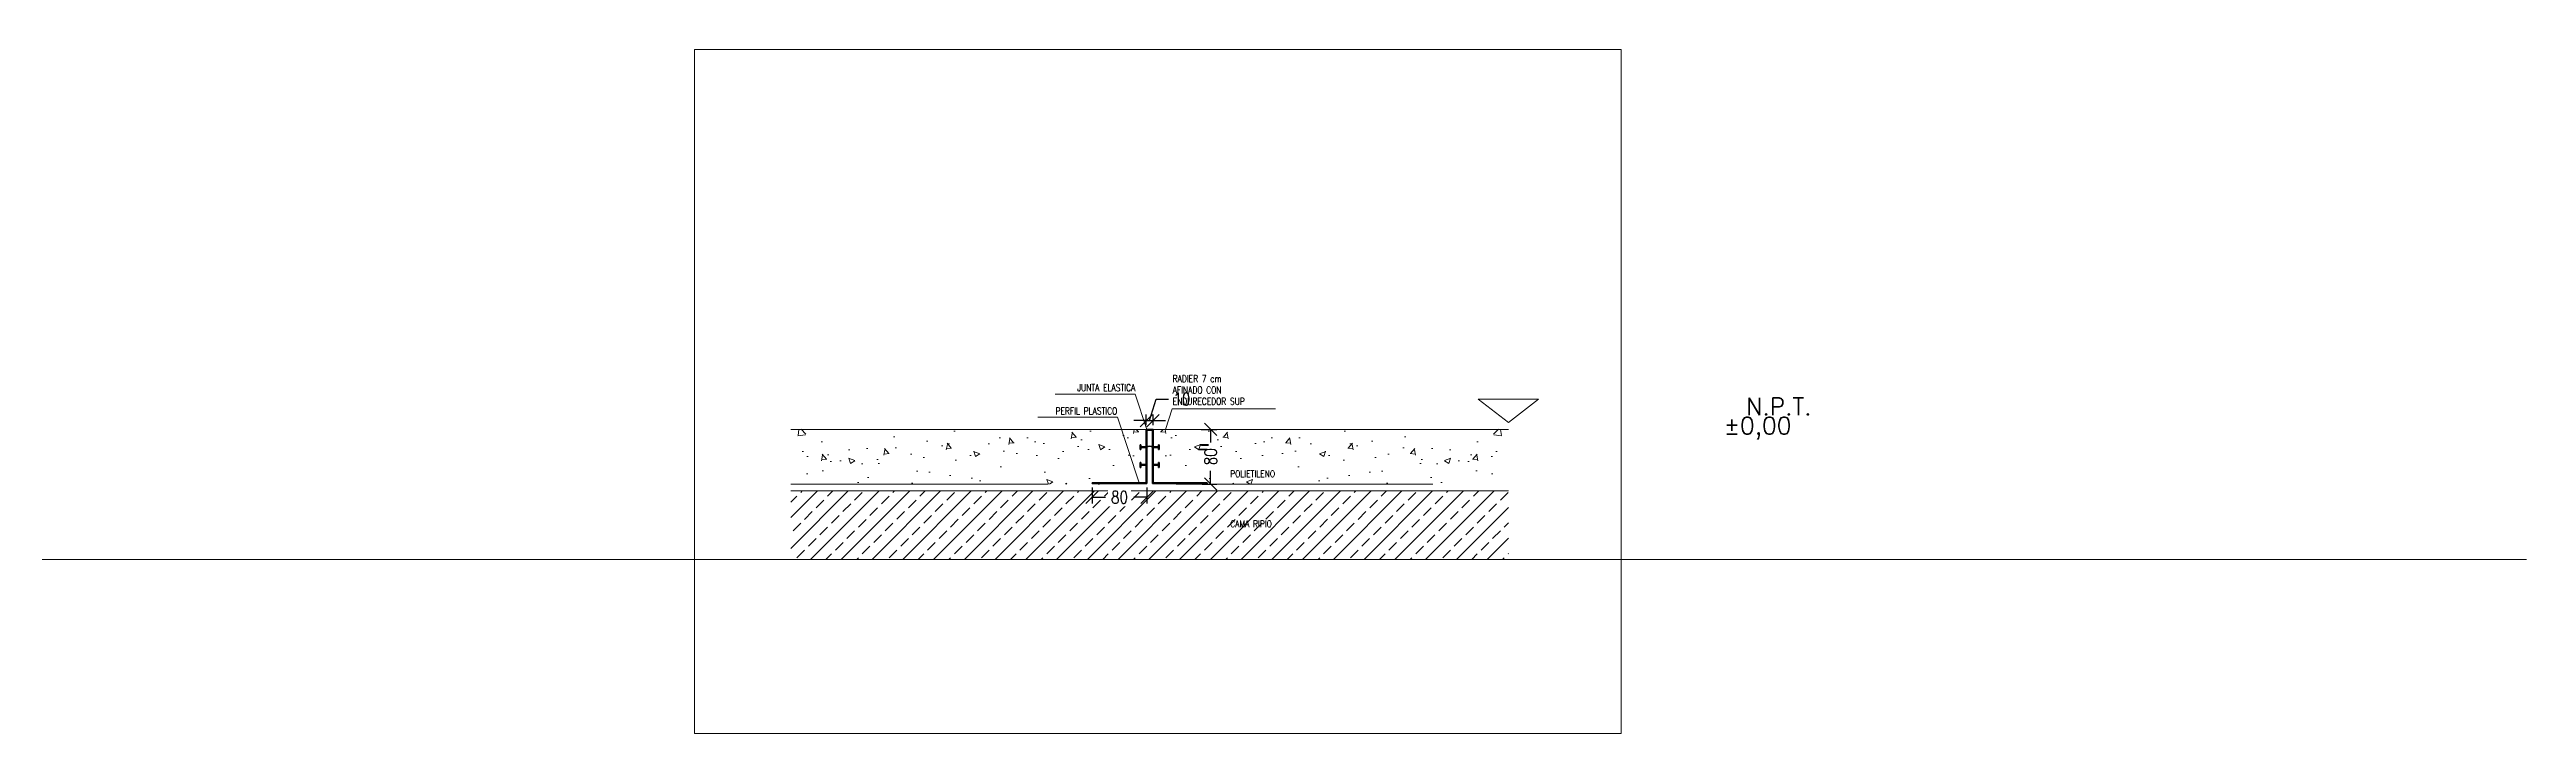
# Model space of a CAD drawing. Header units: metres. Extents: x -2 to 612, y -64 to 156.
# Drawn here: x 515.467 to 519.083, y 7.242 to 8.241 of the extents above; entities that cross this region are included whole.
import ezdxf
from ezdxf.enums import TextEntityAlignment as Align

# ---------------------------------------------------------------- set-up
doc = ezdxf.new("R2010")
doc.units = ezdxf.units.M
doc.header["$LTSCALE"] = 5
doc.header["$MEASUREMENT"] = 0
doc.linetypes.add('HIDDEN', pattern=[0.375, 0.25, -0.125])
doc.layers.get('0').update_dxf_attribs({"color": 30})
doc.layers.get('DEFPOINTS').update_dxf_attribs({"color": 210})
doc.layers.add('_AUX', color=210, linetype='Continuous', lineweight=18, plot=False)
for name, color, linetype, lineweight in [('A-ANNO-DIMS', 3, 'Continuous', 18), ('A-ANNO-SYMB', 3, 'Continuous', 18), ('A-ANNO-TEXT', 3, 'Continuous', 18), ('A-DETL-PATT', 8, 'Continuous', 18), ('A-ELEV-MBE1', 7, 'Continuous', 35)]:
    doc.layers.add(name, color=color, linetype=linetype, lineweight=lineweight)
doc.styles.add('E-ROMANS', font='romans.shx', dxfattribs={"width": 0.8})
doc.dimstyles.new('E-0010_TICK_18', dxfattribs={"dimscale": 0.001, "dimtxt": 18, "dimasz": 18, "dimexe": 9, "dimexo": 6, "dimgap": 9, "dimtad": 0, "dimdec": 0, "dimlfac": 1000, "dimzin": 0, "dimdsep": 46, "dimtxsty": 'E-ROMANS', "dimblk": 'OBLIQUE', "dimcen": 9, "dimclrd": 256, "dimclre": 256, "dimclrt": 256, "dimadec": 0, "dimazin": 0, "dimtfac": 1, "dimtdec": 0, "dimtmove": 1, "dimatfit": 3, "dimldrblk": 'OPEN90', "dimfxl": 1, "dimtfill": 1, "dimtolj": 1, "dimtzin": 0, "dimarcsym": 0})

# ---------------------------------------------------------------- blocks, each defined once
blk = doc.blocks.new('_Oblique')
at = {"color": 0, "linetype": 'ByBlock', "lineweight": -2}
blk.add_line((-0.5, -0.5), (0.5, 0.5), dxfattribs=at)
blk = doc.blocks.new('*D130')
at = {"layer": 'A-ANNO-DIMS', "lineweight": -2, "transparency": 16777216}
for p, q in [((516.9891, 7.6014), (516.9891, 7.5784)), ((517.0691, 7.6014), (517.0691, 7.5784)), ((516.9891, 7.5874), (517.0085, 7.5874)), ((517.0691, 7.5874), (517.0498, 7.5874))]:
    blk.add_line(p, q, dxfattribs=at)
at = {"layer": 'DEFPOINTS', "color": 0, "transparency": 16777216}
for p in [(516.9891, 7.6074), (517.0691, 7.6074), (517.0691, 7.5874)]:
    blk.add_point(p, dxfattribs=at)
at = {"layer": 'A-ANNO-DIMS', "lineweight": -2, "transparency": 16777216, "xscale": 0.018, "yscale": 0.018, "zscale": 0.018, "rotation": 180}
blk.add_blockref('_Oblique', (516.9891, 7.5874), dxfattribs=at)
at = {"layer": 'A-ANNO-DIMS', "lineweight": -2, "transparency": 16777216, "xscale": 0.018, "yscale": 0.018, "zscale": 0.018}
blk.add_blockref('_Oblique', (517.0691, 7.5874), dxfattribs=at)
at = {"layer": 'A-ANNO-DIMS', "transparency": 16777216, "insert": (517.0291, 7.5874), "char_height": 0.018, "attachment_point": 5, "style": 'E-ROMANS', "bg_fill": 3, "box_fill_scale": 1.25, "bg_fill_color": 256, "bg_fill_true_color": 13158600, "bg_fill_transparency": 0}
blk.add_mtext('\\A1;80', dxfattribs=at)
blk = doc.blocks.new('_Open90')
at = {"color": 0, "linetype": 'ByBlock', "lineweight": -2}
for p, q in [((0, 0), (-1, 0)), ((-0.5, 0.5), (0, 0)), ((0, 0), (-0.5, -0.5))]:
    blk.add_line(p, q, dxfattribs=at)
blk = doc.blocks.new('*D131')
at = {"layer": 'A-ANNO-DIMS', "lineweight": -2, "transparency": 16777216}
for p, q in [((517.0681, 7.6924), (517.0681, 7.7081)), ((517.0731, 7.6991), (517.0826, 7.7306)), ((517.0781, 7.6924), (517.0781, 7.7081)), ((517.0826, 7.7306), (517.1006, 7.7306)), ((517.0681, 7.6991), (517.0501, 7.6991)), ((517.0681, 7.6991), (517.0781, 7.6991)), ((517.0681, 7.6991), (517.0781, 7.6991)), ((517.0781, 7.6991), (517.0961, 7.6991))]:
    blk.add_line(p, q, dxfattribs=at)
at = {"layer": 'DEFPOINTS', "color": 0, "transparency": 16777216}
for p in [(517.0681, 7.6864), (517.0781, 7.6991), (517.0781, 7.6864)]:
    blk.add_point(p, dxfattribs=at)
at = {"layer": 'A-ANNO-DIMS', "lineweight": -2, "transparency": 16777216, "xscale": 0.018, "yscale": 0.018, "zscale": 0.018}
blk.add_blockref('_Oblique', (517.0681, 7.6991), dxfattribs=at)
at = {"layer": 'A-ANNO-DIMS', "transparency": 16777216, "insert": (517.1202, 7.7306), "char_height": 0.018, "attachment_point": 5, "style": 'E-ROMANS', "bg_fill": 3, "box_fill_scale": 1.25, "bg_fill_color": 256, "bg_fill_true_color": 13158600, "bg_fill_transparency": 0}
blk.add_mtext('\\A1;10', dxfattribs=at)
at = {"layer": 'A-ANNO-DIMS', "lineweight": -2, "transparency": 16777216, "xscale": 0.018, "yscale": 0.018, "zscale": 0.018, "rotation": 180}
blk.add_blockref('_Oblique', (517.0781, 7.6991), dxfattribs=at)
blk = doc.blocks.new('*D132')
at = {"layer": 'A-ANNO-DIMS', "lineweight": -2, "transparency": 16777216}
for p, q in [((517.1482, 7.6864), (517.1712, 7.6864)), ((517.1622, 7.6864), (517.1622, 7.6671)), ((517.15, 7.6064), (517.1712, 7.6064)), ((517.1622, 7.6064), (517.1622, 7.6258))]:
    blk.add_line(p, q, dxfattribs=at)
at = {"layer": 'DEFPOINTS', "color": 0, "transparency": 16777216}
for p in [(517.1422, 7.6864), (517.144, 7.6064), (517.1622, 7.6064)]:
    blk.add_point(p, dxfattribs=at)
at = {"layer": 'A-ANNO-DIMS', "lineweight": -2, "transparency": 16777216, "xscale": 0.018, "yscale": 0.018, "zscale": 0.018}
for p, rotation in [((517.1622, 7.6864), 90), ((517.1622, 7.6064), 270)]:
    blk.add_blockref('_Oblique', p, dxfattribs=dict(at, rotation=rotation))
at = {"layer": 'A-ANNO-DIMS', "transparency": 16777216, "insert": (517.1622, 7.6464), "char_height": 0.018, "attachment_point": 5, "rotation": 90, "style": 'E-ROMANS', "bg_fill": 3, "box_fill_scale": 1.25, "bg_fill_color": 256, "bg_fill_true_color": 13158600, "bg_fill_transparency": 0}
blk.add_mtext('\\A1;80', dxfattribs=at)

msp = doc.modelspace()

# ---------------------------------------------------------------- hatches: boundary and pattern name
at = {"layer": 'A-DETL-PATT'}
h = msp.add_hatch(dxfattribs=at)
h.set_pattern_fill('AR-CONC', color=256, scale=0.0005, style=0)
h.set_pattern_definition([(50, (261.5244, -44.01972), (0.091092334, -0.007969543), [0.009525, -0.104775]), (355, (261.5244, -44.01972), (-0.017621413, 0.09552832), [0.00762, -0.08382]), (100.451, (261.531995, -44.02038), (0.07347125, 0.087558344), [0.008095, -0.089045]), (46.1842, (261.5244, -43.99432), (0.13553952, -0.021021164), [0.0142875, -0.1571625]), (96.6356, (261.5357, -43.99607), (0.11870212, 0.12371278), [0.0121425, -0.1335675]), (351.184, (261.5244, -43.99432), (0.1187023, 0.12371256), [0.01143, -0.12573]), (21, (261.5371, -44.00067), (0.07580744, -0.05113276), [0.009525, -0.104775]), (326, (261.5371, -44.00067), (0.030901014, 0.092093983), [0.00762, -0.08382]), (71.4514, (261.54342, -44.00493), (0.106708245, 0.04096143), [0.008095, -0.089045]), (37.5, (261.524404, -44.019718), (0.0015443016, 0.0422775194), [0, -0.082804, 0, -0.08509, 0, -0.0841375]), (7.5, (261.524404, -44.01972), (0.033409831, 0.0500902874), [0, -0.048514, 0, -0.080899, 0, -0.0320675]), (327.5, (261.496083, -44.019718), (0.0677952976, -0.002864372), [0, -0.03175, 0, -0.09906, 0, -0.131445]), (317.5, (261.48338, -44.01972), (0.074064591, 0.012713246), [0, -0.041275, 0, -0.065786, 0, -0.093345])])
h.paths.add_polyline_path([(517.08813, 7.68644), (517.08813, 7.60644), (517.59694, 7.60644), (517.59694, 7.68644)])
h = msp.add_hatch(dxfattribs=at)
h.set_pattern_fill('BRASS', color=256, scale=0.005, angle=45, style=0)
h.set_pattern_definition([(45, (261.524404, -44.019718), (-0.0224506403, 0.0224506403), []), (45, (261.513178, -44.008493), (-0.0224506403, 0.0224506403), [0.015875, -0.0079375])])
h.paths.add_polyline_path([(517.59694, 7.49644), (517.59694, 7.59644), (516.54932, 7.59644), (516.54932, 7.49644)])

# ---------------------------------------------------------------- linework, layer by layer
at = {"layer": '_AUX'}
msp.add_line((514.41378, 7.49644), (519.08334, 7.49644), dxfattribs=at)
at = {"layer": 'A-ANNO-SYMB'}
for points in [[(517.55293, 7.73041), (517.64095, 7.73041)], [(517.55293, 7.73041), (517.59694, 7.69644), (517.64095, 7.73041)], [(517.07813, 7.68644), (517.59694, 7.68644)], [(516.54932, 7.59644), (517.59694, 7.59644)], [(516.54932, 7.49644), (517.59694, 7.49644)]]:
    msp.add_lwpolyline(points, dxfattribs=at)
at = {"layer": 'A-ANNO-SYMB', "linetype": 'HIDDEN', "ltscale": 0.3}
msp.add_lwpolyline([(516.54932, 7.60644), (517.59694, 7.60644)], dxfattribs=at)
at = {"layer": 'A-ANNO-TEXT'}
msp.add_line((517.10588, 7.71625), (517.09612, 7.68644), dxfattribs=at)
for points in [[(516.90968, 7.70416), (517.02629, 7.70416)], [(517.25695, 7.71625), (517.10588, 7.71625)]]:
    msp.add_lwpolyline(points, dxfattribs=at)
at = {"layer": 'A-ELEV-MBE1'}
for p, q in [((517.06813, 7.66094), (517.06813, 7.68644)), ((517.07813, 7.68644), (517.06813, 7.68644)), ((517.06913, 7.60744), (517.06913, 7.68644)), ((517.07713, 7.68544), (517.06913, 7.68544)), ((517.07713, 7.60744), (517.07713, 7.68644)), ((517.07813, 7.66094), (517.07813, 7.68644)), ((517.05913, 7.65694), (517.05913, 7.66394)), ((517.05913, 7.66394), (517.06013, 7.66394)), ((517.05913, 7.65694), (517.06013, 7.65694)), ((517.05913, 7.63094), (517.05913, 7.63794)), ((517.05913, 7.63794), (517.06013, 7.63794)), ((517.05913, 7.63094), (517.06013, 7.63094)), ((517.06013, 7.66094), (517.06013, 7.66394)), ((517.06013, 7.66094), (517.06813, 7.66094)), ((517.06013, 7.65994), (517.06813, 7.65994)), ((517.06013, 7.65694), (517.06013, 7.65994)), ((517.06013, 7.63494), (517.06013, 7.63794)), ((517.06013, 7.63494), (517.06813, 7.63494)), ((517.06013, 7.63394), (517.06813, 7.63394)), ((517.06013, 7.63094), (517.06013, 7.63394)), ((517.06813, 7.63494), (517.06813, 7.65994)), ((517.06813, 7.60844), (517.06813, 7.63394)), ((517.08613, 7.66094), (517.07813, 7.66094)), ((517.07813, 7.63494), (517.07813, 7.65994)), ((517.08613, 7.65994), (517.07813, 7.65994)), ((517.08613, 7.63494), (517.07813, 7.63494)), ((517.07813, 7.60844), (517.07813, 7.63394)), ((517.08613, 7.63394), (517.07813, 7.63394)), ((517.08613, 7.66094), (517.08613, 7.66394)), ((517.08713, 7.66394), (517.08613, 7.66394)), ((517.08613, 7.65694), (517.08613, 7.65994)), ((517.08713, 7.65694), (517.08613, 7.65694)), ((517.08613, 7.63494), (517.08613, 7.63794)), ((517.08713, 7.63794), (517.08613, 7.63794)), ((517.08613, 7.63094), (517.08613, 7.63394)), ((517.08713, 7.63094), (517.08613, 7.63094)), ((517.08713, 7.65694), (517.08713, 7.66394)), ((517.08713, 7.63094), (517.08713, 7.63794)), ((516.98913, 7.60744), (516.98913, 7.60844)), ((516.98913, 7.60844), (517.06813, 7.60844)), ((516.98913, 7.60744), (517.06913, 7.60744)), ((517.15713, 7.60744), (517.07713, 7.60744)), ((517.15713, 7.60844), (517.07813, 7.60844)), ((517.15713, 7.60744), (517.15713, 7.60844))]:
    msp.add_line(p, q, dxfattribs=at)
msp.add_arc((517.07313, 7.64469), 0.017, 76.39353, 103.60647, dxfattribs=at)

# ---------------------------------------------------------------- texts
at = {"layer": 'A-ANNO-TEXT', "char_height": 0.01, "style": 'E-ROMANS'}
for s, insert, attachment_point in [('PERFIL PLASTICO', (517.02588, 7.71331), 6), ('POLIETILENO', (517.19079, 7.6215), 4), ('CAMA RIPIO', (517.19079, 7.54847), 4)]:
    msp.add_mtext(s, dxfattribs=dict(at, insert=insert, attachment_point=attachment_point))
at = {"layer": 'A-ANNO-TEXT', "style": 'E-ROMANS'}
for tag, text, p in [('%%P0,00', '0.00', (517.96085, 7.67186)), ('N.P.T.', 'N.', (517.99188, 7.69976))]:
    msp.add_attdef(tag, text=text, height=0.025, dxfattribs=at).set_placement(p, align=Align.BOTTOM_CENTER)

# ---------------------------------------------------------------- next in the draw order: dimensions: what is measured, and where the dimension line sits
at = {"layer": 'A-ANNO-DIMS'}
for base, p1, p2, picture, middle in [((517.07813, 7.69912), (517.06813, 7.68644), (517.07813, 7.68644), '*D131', (517.10958, 7.73062)), ((517.06913, 7.58744), (516.98913, 7.60744), (517.06913, 7.60744), '*D130', (517.02913, 7.58744))]:
    dim = msp.add_linear_dim(base=base, p1=p1, p2=p2, dimstyle='E-0010_TICK_18', dxfattribs=at)
    dim.commit()
    dim.dimension.update_dxf_attribs({"geometry": picture, "text_midpoint": middle})

# ---------------------------------------------------------------- next in the draw order: hatches: boundary and pattern name
at = {"layer": 'A-DETL-PATT'}
h = msp.add_hatch(dxfattribs=at)
h.set_pattern_fill('AR-CONC', color=256, scale=0.0005, style=0)
h.set_pattern_definition([(130, (772.621854, -44.01972), (-0.091092334, -0.007969543), [0.009525, -0.104775]), (185, (772.62185, -44.01972), (0.017621413, 0.09552832), [0.00762, -0.08382]), (79.549, (772.61426, -44.02038), (-0.07347125, 0.087558344), [0.008095, -0.089045]), (133.8158, (772.62185, -43.99432), (-0.13553952, -0.021021164), [0.0142875, -0.1571625]), (83.3644, (772.61056, -43.99607), (-0.11870212, 0.12371278), [0.0121425, -0.1335675]), (188.816, (772.62185, -43.99432), (-0.1187023, 0.12371256), [0.01143, -0.12573]), (159, (772.609154, -44.00067), (-0.07580744, -0.05113276), [0.009525, -0.104775]), (214, (772.60915, -44.00067), (-0.030901014, 0.092093983), [0.00762, -0.08382]), (108.5486, (772.60284, -44.00493), (-0.106708245, 0.04096143), [0.008095, -0.089045]), (142.5, (772.621854, -44.019718), (-0.0015443016, 0.0422775194), [0, -0.082804, 0, -0.08509, 0, -0.0841375]), (172.5, (772.621854, -44.01972), (-0.033409831, 0.0500902874), [0, -0.048514, 0, -0.080899, 0, -0.0320675]), (212.5, (772.650175, -44.019718), (-0.0677952976, -0.002864372), [0, -0.03175, 0, -0.09906, 0, -0.131445]), (222.5, (772.662875, -44.01972), (-0.074064591, 0.012713246), [0, -0.041275, 0, -0.065786, 0, -0.093345])])
h.paths.add_polyline_path([(517.05813, 7.68644), (517.05813, 7.60644), (516.54932, 7.60644), (516.54932, 7.68644)])

# ---------------------------------------------------------------- next in the draw order: linework, layer by layer
at = {"layer": 'A-ANNO-SYMB'}
msp.add_lwpolyline([(517.06813, 7.68644), (516.54932, 7.68644)], dxfattribs=at)
at = {"layer": 'A-ANNO-TEXT'}
for p, q in [((517.02629, 7.70416), (517.05763, 7.60844)), ((517.05218, 7.7376), (517.06893, 7.68644))]:
    msp.add_line(p, q, dxfattribs=at)
msp.add_lwpolyline([(516.93528, 7.7376), (517.05218, 7.7376)], dxfattribs=at)

# ---------------------------------------------------------------- next in the draw order: texts
at = {"layer": 'A-ANNO-TEXT', "char_height": 0.01, "style": 'E-ROMANS'}
for s, insert, attachment_point in [('JUNTA ELASTICA', (517.05212, 7.74741), 6), ('RADIER 7 cm\\PAFINADO CON \\PENDURECEDOR SUP', (517.10676, 7.74387), 4)]:
    msp.add_mtext(s, dxfattribs=dict(at, insert=insert, attachment_point=attachment_point))

# ---------------------------------------------------------------- next in the draw order: dimensions: what is measured, and where the dimension line sits
at = {"layer": 'A-ANNO-DIMS'}
dim = msp.add_linear_dim(base=(517.1622, 7.60644), p1=(517.1422, 7.68644), p2=(517.144, 7.60644), angle=270, dimstyle='E-0010_TICK_18', dxfattribs=at)
dim.commit()
dim.dimension.update_dxf_attribs({"geometry": '*D132', "text_midpoint": (517.1622, 7.64644)})

# ---------------------------------------------------------------- next in the draw order: linework, layer by layer
at = {"layer": '_AUX'}
msp.add_lwpolyline([(516.40864, 8.24095), (517.76139, 8.24095), (517.76139, 7.24242), (516.40864, 7.24242)], close=True, dxfattribs=at)
at = {"layer": 'A-ELEV-MBE1'}
for p, q in [((517.15713, 7.65694), (517.14449, 7.65694)), ((517.15913, 7.66394), (517.14645, 7.66394))]:
    msp.add_line(p, q, dxfattribs=at)

doc.saveas('drawing.dxf')
